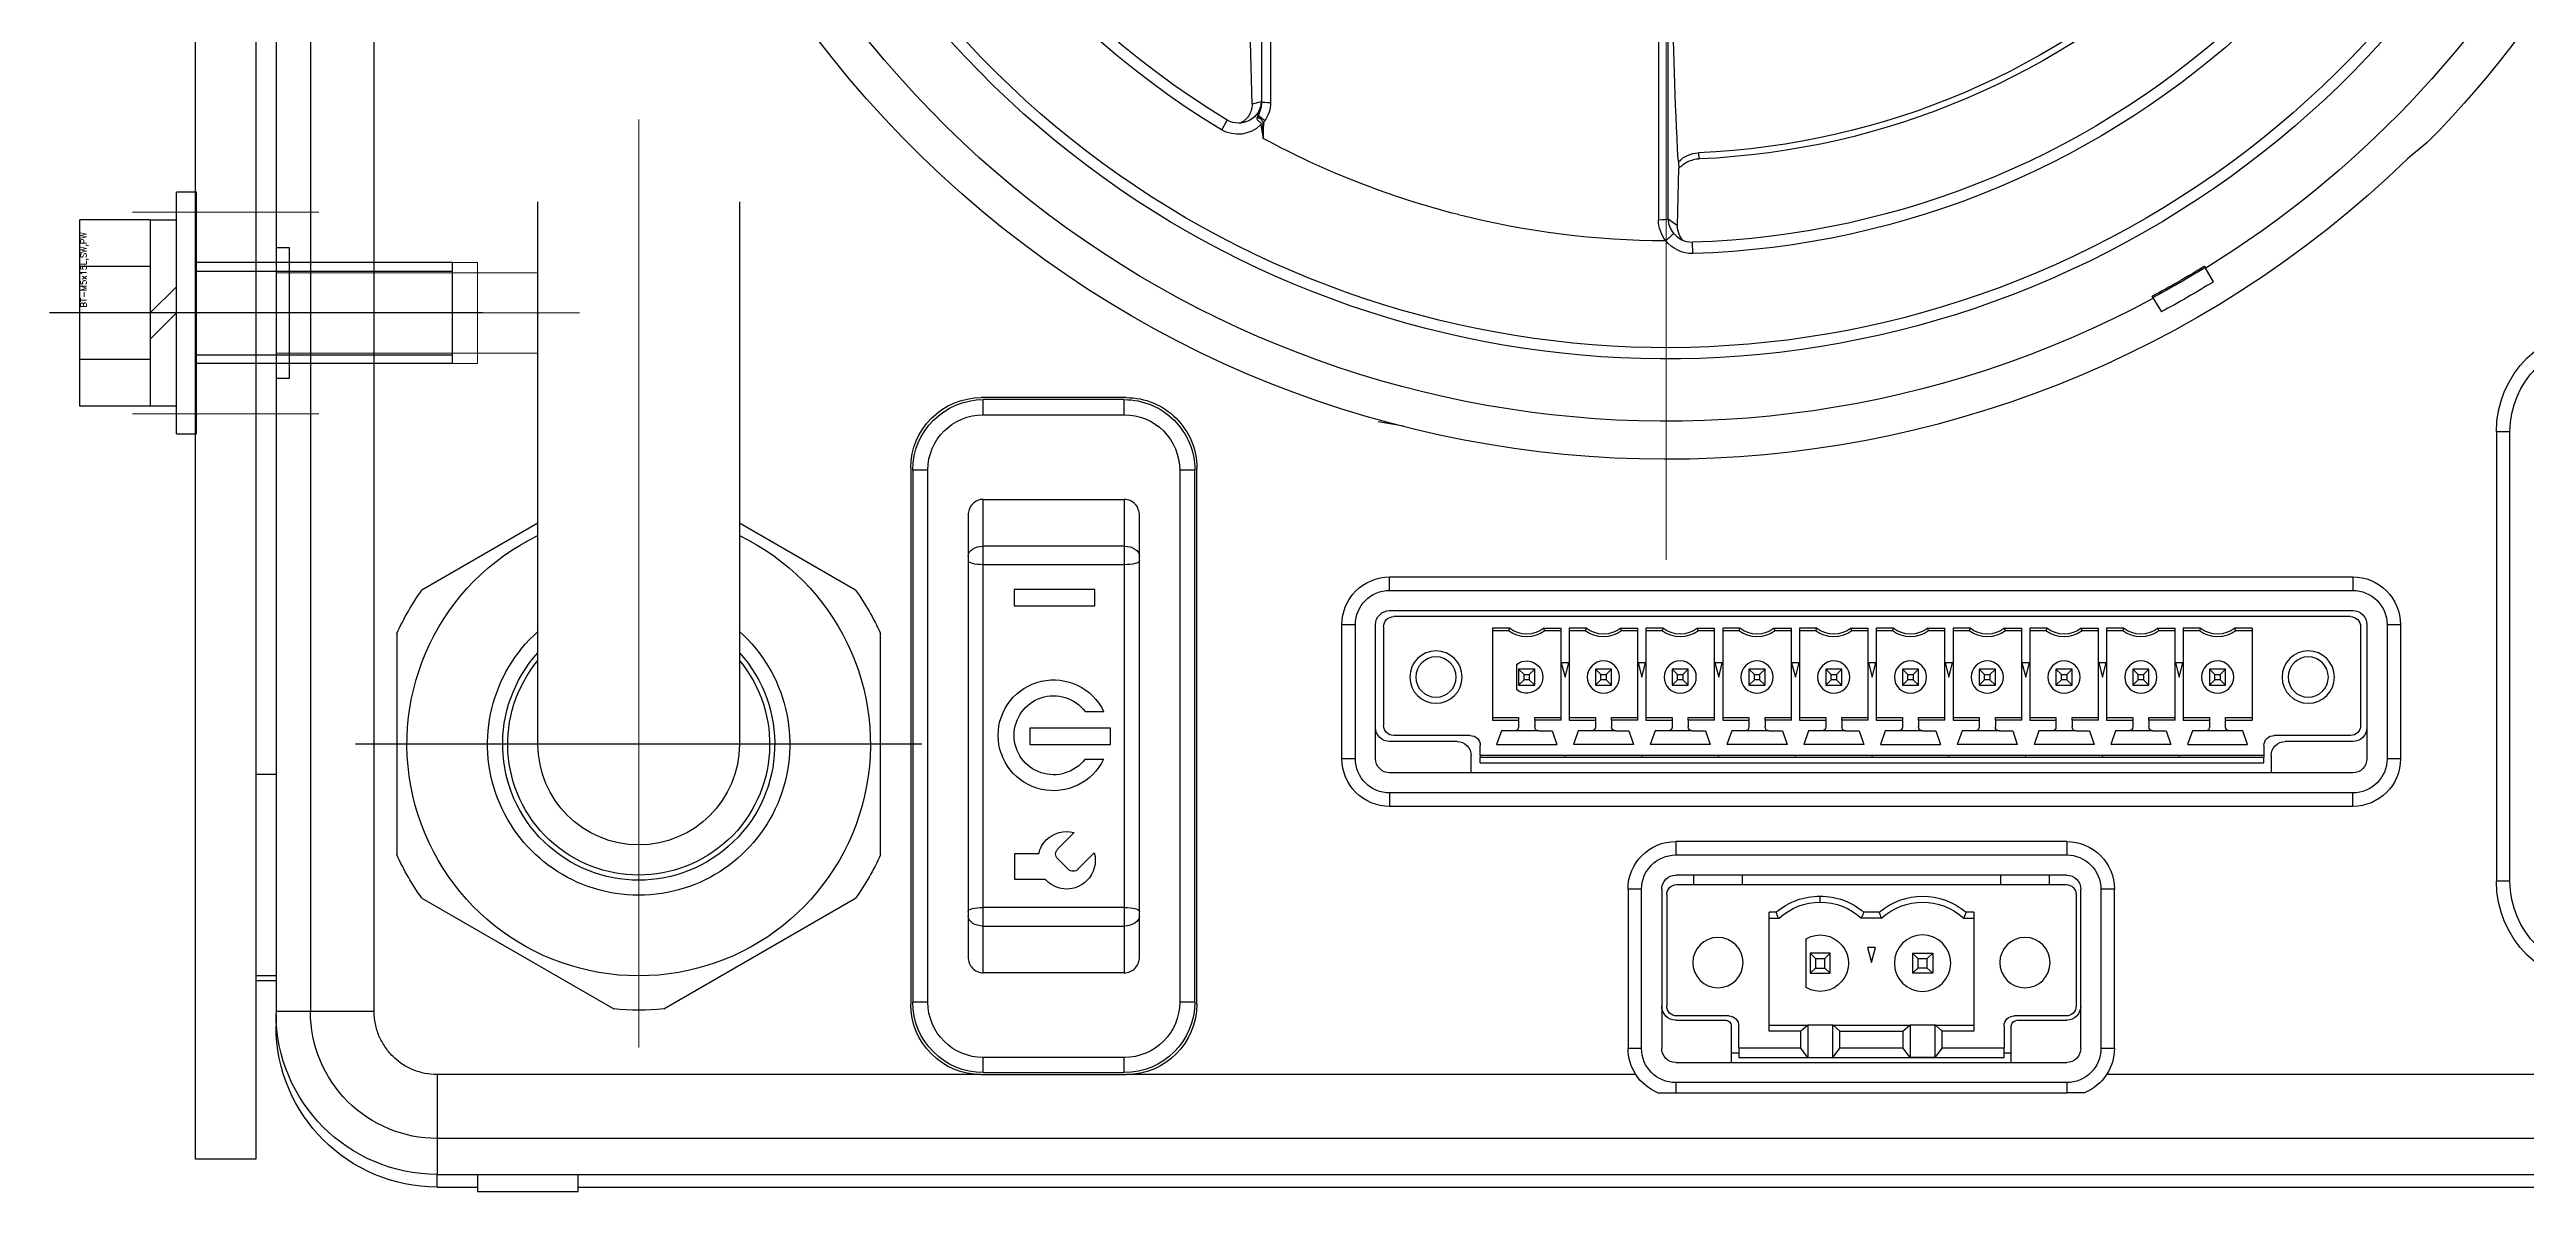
# Model space of a CAD drawing. Header units: millimetres. Extents: x -16130 to 36813, y -8099 to 27484.
# Drawn here: x 31053.2 to 31176.1, y 17569 to 17625.6 of the extents above; entities that cross this region are included whole.
import ezdxf

# ---------------------------------------------------------------- set-up
doc = ezdxf.new("R2010")
doc.units = ezdxf.units.MM
doc.header["$LTSCALE"] = 6
doc.linetypes.add('CENTER2', pattern=[28.575, 19.05, -3.175, 3.175, -3.175])
doc.linetypes.add('HIDDEN', pattern=[9.525, 6.35, -3.175])
doc.layers.add('04_HIDDEN', color=2, linetype='HIDDEN', lineweight=13)
doc.layers.add('05_CENTER', color=4, linetype='CENTER2', lineweight=13)
doc.layers.add('10_DRAFT', color=8, linetype='Continuous', lineweight=0, plot=False)
doc.styles.add('KSS_TXT_L', font='txt.shx', dxfattribs={"height": 3, "bigfont": 'extfont2.shx'})

# ---------------------------------------------------------------- blocks, each defined once
blk = doc.blocks.new('140.096a')
at = {"color": 0}
for p, q in [((-170.75, 9), (-170.75, 147.44)), ((-168.96, 9), (-168.96, 147.44)), ((-171.38, 16), (-171.38, 143)), ((-165.8, 143.49), (-165.8, 91.86)), ((-156.2, 111.87), (-156.2, 111.2)), ((-156.2, 111.87), (-133.9, 111.87)), ((-133.9, 111.87), (-133.9, 111.2)), ((-133.9, 111.2), (-156.2, 111.2)), ((-119.54, 107.76), (-120.35, 106.78)), ((-143.47, 106.44), (-150.12, 106.44)), ((-150.12, 106.44), (-150.12, 105.77)), ((-143.47, 105.77), (-150.12, 105.77)), ((-143.47, 106.44), (-143.47, 105.77)), ((-143.47, 104.77), (-150.12, 104.77)), ((-152.49, 104.07), (-152.49, 56.27)), ((-152.49, 104.07), (-151.82, 104.07)), ((-151.82, 104.07), (-151.82, 56.27)), ((-150.82, 104.07), (-150.82, 56.27)), ((-149.27, 104.07), (-149.27, 100.72)), ((-148.97, 103.96), (-148.97, 100.16)), ((-143.57, 104.46), (-148.47, 104.46)), ((-143.07, 103.96), (-143.07, 56.47)), ((-142.77, 56.27), (-142.77, 104.07)), ((-141.77, 56.27), (-141.77, 104.07)), ((-141.1, 104.07), (-141.77, 104.07)), ((-141.1, 56.27), (-141.1, 104.07)), ((-149.97, 100.02), (-150.82, 100.02)), ((-150.32, 60.77), (-150.32, 99.66)), ((-150.32, 99.66), (-150.07, 99.66)), ((-150.07, 99.66), (-150.07, 95.48)), ((-149.97, 99.66), (-150.07, 99.66)), ((-149.47, 99.66), (-149.97, 99.66)), ((-149.97, 99.66), (-149.97, 60.77)), ((-149.42, 98.85), (-148.74, 98.62)), ((-149.42, 95.87), (-149.42, 98.85)), ((-148.74, 98.62), (-148.74, 97.96)), ((-143.64, 99.07), (-148.21, 99.07)), ((-148.21, 97.76), (-148.21, 99.07)), ((-148.07, 97.76), (-148.07, 99.07)), ((-143.77, 99.07), (-143.77, 98.26)), ((-143.64, 99.07), (-143.64, 98.21)), ((-148.74, 97.96), (-148.74, 96.76)), ((-148.54, 97.76), (-148.21, 97.76)), ((-148.21, 97.76), (-148.07, 97.76)), ((-146.47, 96.96), (-146.47, 97.76)), ((-146.47, 97.76), (-146.21, 97.49)), ((-146.47, 97.76), (-145.67, 97.76)), ((-146.47, 96.96), (-146.21, 97.23)), ((-145.94, 97.49), (-146.21, 97.49)), ((-146.21, 97.49), (-146.21, 97.23)), ((-146.21, 97.23), (-145.94, 97.23)), ((-145.94, 97.49), (-145.67, 97.76)), ((-145.94, 97.23), (-145.94, 97.49)), ((-145.94, 97.23), (-145.67, 96.96)), ((-145.67, 97.76), (-145.67, 96.96)), ((-126.45, 97.16), (-125.74, 96.75)), ((-148.74, 96.11), (-149.42, 95.87)), ((-148.74, 96.76), (-148.74, 96.11)), ((-148.21, 96.96), (-148.54, 96.96)), ((-148.07, 96.96), (-148.21, 96.96)), ((-148.21, 95.66), (-148.21, 96.96)), ((-148.07, 95.66), (-148.07, 96.96)), ((-145.67, 96.96), (-146.47, 96.96)), ((-143.77, 96.46), (-143.77, 95.66)), ((-143.64, 96.51), (-143.64, 95.66)), ((-125.67, 96.72), (-125.74, 96.75)), ((-150.07, 95.48), (-150.07, 95.43)), ((-150.07, 95.43), (-150.07, 91.67)), ((-150.02, 95.46), (-150.02, 95.45)), ((-149.42, 95.04), (-149.42, 92.06)), ((-148.74, 94.81), (-149.42, 95.04)), ((-148.74, 94.15), (-148.74, 94.81)), ((-143.64, 95.66), (-148.21, 95.66)), ((-148.21, 95.26), (-148.21, 93.95)), ((-148.21, 95.26), (-143.64, 95.26)), ((-148.07, 93.95), (-148.07, 95.26)), ((-146.07, 95.46), (-145.37, 95.64)), ((-145.37, 95.27), (-146.07, 95.46)), ((-145.37, 95.64), (-145.37, 95.27)), ((-143.77, 95.26), (-143.77, 94.45)), ((-143.64, 94.4), (-143.64, 95.26)), ((-148.74, 94.15), (-148.74, 92.95)), ((-148.21, 93.95), (-148.54, 93.95)), ((-148.21, 93.95), (-148.07, 93.95)), ((-146.47, 93.15), (-146.47, 93.95)), ((-146.47, 93.95), (-146.21, 93.68)), ((-146.47, 93.95), (-145.67, 93.95)), ((-146.21, 93.68), (-146.21, 93.42)), ((-145.94, 93.68), (-146.21, 93.68)), ((-145.94, 93.68), (-145.67, 93.95)), ((-145.94, 93.42), (-145.94, 93.68)), ((-145.67, 93.95), (-145.67, 93.15)), ((-127.24, 94.15), (-127.95, 94.57)), ((-127.24, 94.15), (-127.17, 94.12)), ((-164.5, 92.24), (-164.5, 91.57)), ((-164.5, 92.24), (-156.6, 92.24)), ((-156.6, 92.24), (-156.6, 91.57)), ((-148.74, 92.3), (-149.42, 92.06)), ((-148.74, 92.95), (-148.74, 92.3)), ((-148.21, 93.15), (-148.54, 93.15)), ((-148.21, 91.85), (-148.21, 93.15)), ((-148.07, 93.15), (-148.21, 93.15)), ((-148.07, 91.85), (-148.07, 93.15)), ((-146.47, 93.15), (-146.21, 93.42)), ((-145.67, 93.15), (-146.47, 93.15)), ((-146.21, 93.42), (-145.94, 93.42)), ((-145.94, 93.42), (-145.67, 93.15)), ((-143.77, 92.65), (-143.77, 91.85)), ((-143.64, 92.7), (-143.64, 91.85)), ((-156.6, 91.57), (-164.5, 91.57)), ((-150.07, 91.67), (-150.07, 91.62)), ((-150.07, 91.62), (-150.07, 87.86)), ((-150.02, 91.65), (-150.02, 91.64)), ((-148.74, 91), (-149.42, 91.23)), ((-149.42, 91.23), (-149.42, 88.25)), ((-148.74, 90.34), (-148.74, 91)), ((-143.64, 91.85), (-148.21, 91.85)), ((-148.21, 91.45), (-143.64, 91.45)), ((-148.21, 91.45), (-148.21, 90.14)), ((-148.07, 90.14), (-148.07, 91.45)), ((-146.07, 91.65), (-145.37, 91.83)), ((-145.37, 91.46), (-146.07, 91.65)), ((-145.37, 91.83), (-145.37, 91.46)), ((-143.77, 91.45), (-143.77, 90.64)), ((-143.64, 90.59), (-143.64, 91.45)), ((-166.7, 90.76), (-166.7, 89.87)), ((-166.7, 70.47), (-166.7, 89.87)), ((-166.2, 89.87), (-166.7, 89.87)), ((-166.2, 89.87), (-166.2, 70.47)), ((-165.2, 70.47), (-165.2, 89.87)), ((-164.5, 90.57), (-156.6, 90.57)), ((-163.1, 87.42), (-163.1, 89.87)), ((-162.89, 89.84), (-162.89, 87.26)), ((-156.87, 90.34), (-162.39, 90.34)), ((-156.37, 70.52), (-156.37, 89.84)), ((-155.9, 89.87), (-155.9, 70.47)), ((-154.23, 89.87), (-154.9, 89.87)), ((-154.9, 70.47), (-154.9, 89.87)), ((-154.23, 89.87), (-154.23, 70.47)), ((-148.74, 90.34), (-148.74, 89.14)), ((-148.21, 90.14), (-148.54, 90.14)), ((-148.21, 90.14), (-148.07, 90.14)), ((-146.47, 89.34), (-146.47, 90.14)), ((-146.47, 90.14), (-146.21, 89.87)), ((-146.47, 90.14), (-145.67, 90.14)), ((-145.94, 89.87), (-146.21, 89.87)), ((-146.21, 89.87), (-146.21, 89.61)), ((-145.94, 89.87), (-145.67, 90.14)), ((-145.94, 89.61), (-145.94, 89.87)), ((-145.67, 90.14), (-145.67, 89.34)), ((-155.9, 89), (-156.37, 89)), ((-148.74, 89.14), (-148.74, 88.49)), ((-148.21, 89.34), (-148.54, 89.34)), ((-148.21, 88.04), (-148.21, 89.34)), ((-148.07, 89.34), (-148.21, 89.34)), ((-148.07, 88.04), (-148.07, 89.34)), ((-146.47, 89.34), (-146.21, 89.61)), ((-145.67, 89.34), (-146.47, 89.34)), ((-146.21, 89.61), (-145.94, 89.61)), ((-145.94, 89.61), (-145.67, 89.34)), ((-143.77, 88.84), (-143.77, 88.04)), ((-143.64, 88.89), (-143.64, 88.04)), ((-150.07, 87.86), (-150.07, 87.81)), ((-150.07, 87.81), (-150.07, 84.05)), ((-150.02, 87.84), (-150.02, 87.83)), ((-148.74, 88.49), (-149.42, 88.25)), ((-148.74, 87.19), (-149.42, 87.42)), ((-149.42, 87.42), (-149.42, 84.44)), ((-143.64, 88.04), (-148.21, 88.04)), ((-148.21, 87.64), (-143.64, 87.64)), ((-148.21, 87.64), (-148.21, 86.33)), ((-148.07, 86.33), (-148.07, 87.64)), ((-146.07, 87.84), (-145.37, 88.02)), ((-145.37, 87.65), (-146.07, 87.84)), ((-145.37, 88.02), (-145.37, 87.65)), ((-143.77, 87.64), (-143.77, 86.83)), ((-143.64, 86.78), (-143.64, 87.64)), ((-165.2, 87.12), (-163.4, 87.12)), ((-164.97, 86.76), (-164.97, 73.6)), ((-164.97, 86.76), (-164.47, 86.76)), ((-164.74, 87.12), (-164.74, 86.76)), ((-163.39, 86.76), (-164.47, 86.76)), ((-164.47, 83.69), (-164.47, 86.76)), ((-156.37, 86.6), (-155.9, 86.6)), ((-148.74, 86.53), (-148.74, 87.19)), ((-148.74, 86.53), (-148.74, 85.33)), ((-148.21, 86.33), (-148.54, 86.33)), ((-148.21, 86.33), (-148.07, 86.33)), ((-146.47, 86.33), (-146.21, 86.06)), ((-146.47, 86.33), (-145.67, 86.33)), ((-146.47, 85.53), (-146.47, 86.33)), ((-145.94, 86.06), (-146.21, 86.06)), ((-146.21, 86.06), (-146.21, 85.8)), ((-145.94, 86.06), (-145.67, 86.33)), ((-145.94, 85.8), (-145.94, 86.06)), ((-145.67, 86.33), (-145.67, 85.53)), ((-163.65, 85.26), (-163.65, 83.69)), ((-157.74, 85.26), (-163.65, 85.26)), ((-163.34, 83.36), (-163.34, 85.26)), ((-158.04, 84.76), (-158.04, 85.26)), ((-157.74, 85.26), (-157.74, 84.87)), ((-148.74, 85.33), (-148.74, 84.68)), ((-148.21, 85.53), (-148.54, 85.53)), ((-148.21, 84.23), (-148.21, 85.53)), ((-148.07, 85.53), (-148.21, 85.53)), ((-148.07, 84.23), (-148.07, 85.53)), ((-146.47, 85.53), (-146.21, 85.8)), ((-145.67, 85.53), (-146.47, 85.53)), ((-146.21, 85.8), (-145.94, 85.8)), ((-145.94, 85.8), (-145.67, 85.53)), ((-143.77, 85.03), (-143.77, 84.23)), ((-143.64, 85.08), (-143.64, 84.23)), ((-164.47, 83.69), (-164.95, 83.32)), ((-164.47, 83.69), (-163.65, 83.69)), ((-163.65, 83.69), (-163.34, 83.36)), ((-150.07, 84.05), (-150.07, 84)), ((-150.07, 84), (-150.07, 80.24)), ((-150.02, 84.03), (-150.02, 84.02)), ((-148.74, 84.68), (-149.42, 84.44)), ((-149.42, 80.63), (-149.42, 83.61)), ((-148.74, 83.38), (-149.42, 83.61)), ((-143.64, 84.23), (-148.21, 84.23)), ((-148.21, 83.83), (-143.64, 83.83)), ((-148.21, 83.83), (-148.21, 82.52)), ((-148.07, 82.52), (-148.07, 83.83)), ((-146.07, 84.03), (-145.37, 84.21)), ((-145.37, 83.84), (-146.07, 84.03)), ((-145.37, 84.21), (-145.37, 83.84)), ((-143.77, 83.83), (-143.77, 83.02)), ((-143.64, 82.97), (-143.64, 83.83)), ((-163.34, 83.32), (-164.95, 83.32)), ((-164.95, 83.32), (-164.95, 82.11)), ((-163.34, 83.36), (-163.34, 83.32)), ((-163.34, 83.32), (-163.34, 82.11)), ((-160.77, 83.22), (-160.77, 82.22)), ((-160.51, 82.95), (-160.77, 83.22)), ((-159.77, 83.22), (-160.77, 83.22)), ((-160.77, 82.22), (-160.51, 82.49)), ((-160.51, 82.95), (-160.04, 82.95)), ((-160.51, 82.95), (-160.51, 82.49)), ((-160.04, 82.49), (-160.51, 82.49)), ((-159.77, 83.22), (-160.04, 82.95)), ((-160.04, 82.49), (-160.04, 82.95)), ((-160.04, 82.49), (-159.77, 82.22)), ((-159.77, 82.22), (-159.77, 83.22)), ((-148.74, 82.72), (-148.74, 83.38)), ((-148.74, 82.72), (-148.74, 81.52)), ((-148.21, 82.52), (-148.54, 82.52)), ((-148.21, 82.52), (-148.07, 82.52)), ((-146.47, 82.52), (-146.21, 82.25)), ((-146.47, 81.72), (-146.47, 82.52)), ((-146.47, 82.52), (-145.67, 82.52)), ((-145.94, 82.25), (-145.67, 82.52)), ((-145.67, 82.52), (-145.67, 81.72)), ((-163.34, 82.11), (-164.95, 82.11)), ((-164.95, 82.11), (-164.47, 81.74)), ((-163.65, 81.74), (-164.47, 81.74)), ((-164.47, 78.61), (-164.47, 81.74)), ((-163.65, 81.74), (-163.34, 82.08)), ((-163.65, 78.61), (-163.65, 81.74)), ((-163.34, 82.08), (-163.34, 82.11)), ((-163.34, 78.28), (-163.34, 82.08)), ((-159.77, 82.22), (-160.77, 82.22)), ((-148.74, 81.52), (-148.74, 80.87)), ((-148.21, 81.72), (-148.54, 81.72)), ((-148.21, 80.42), (-148.21, 81.72)), ((-148.07, 81.72), (-148.21, 81.72)), ((-148.07, 80.42), (-148.07, 81.72)), ((-146.47, 81.72), (-146.21, 81.99)), ((-145.67, 81.72), (-146.47, 81.72)), ((-145.94, 82.25), (-146.21, 82.25)), ((-146.21, 82.25), (-146.21, 81.99)), ((-146.21, 81.99), (-145.94, 81.99)), ((-145.94, 81.99), (-145.94, 82.25)), ((-145.94, 81.99), (-145.67, 81.72)), ((-143.77, 81.22), (-143.77, 80.42)), ((-143.64, 81.27), (-143.64, 80.42)), ((-160.24, 80.18), (-159.49, 80.38)), ((-159.49, 79.98), (-160.24, 80.18)), ((-159.49, 80.38), (-159.49, 79.98)), ((-158.04, 80.68), (-158.04, 79.68)), ((-157.74, 80.57), (-157.74, 79.79)), ((-150.07, 80.24), (-150.07, 80.19)), ((-150.07, 80.19), (-150.07, 76.43)), ((-150.02, 80.22), (-150.02, 80.21)), ((-148.74, 80.87), (-149.42, 80.63)), ((-143.64, 80.42), (-148.21, 80.42)), ((-148.21, 80.02), (-143.64, 80.02)), ((-148.21, 80.02), (-148.21, 78.71)), ((-148.07, 78.71), (-148.07, 80.02)), ((-146.07, 80.22), (-145.37, 80.4)), ((-145.37, 80.03), (-146.07, 80.22)), ((-145.37, 80.4), (-145.37, 80.03)), ((-143.77, 80.02), (-143.77, 79.21)), ((-143.64, 79.16), (-143.64, 80.02)), ((-148.74, 79.57), (-149.42, 79.8)), ((-149.42, 79.8), (-149.42, 76.82)), ((-148.74, 78.91), (-148.74, 79.57)), ((-148.74, 78.91), (-148.74, 77.71)), ((-148.21, 78.71), (-148.54, 78.71)), ((-148.21, 78.71), (-148.07, 78.71)), ((-146.47, 78.71), (-146.21, 78.44)), ((-146.47, 78.71), (-145.67, 78.71)), ((-146.47, 77.91), (-146.47, 78.71)), ((-145.94, 78.44), (-145.67, 78.71)), ((-145.67, 78.71), (-145.67, 77.91)), ((-164.47, 78.61), (-164.95, 78.24)), ((-163.34, 78.24), (-164.95, 78.24)), ((-164.95, 77.03), (-164.95, 78.24)), ((-164.47, 78.61), (-163.65, 78.61)), ((-163.65, 78.61), (-163.34, 78.28)), ((-163.34, 78.28), (-163.34, 78.24)), ((-163.34, 78.24), (-163.34, 77.03)), ((-160.77, 78.14), (-159.77, 78.14)), ((-160.77, 77.14), (-160.77, 78.14)), ((-160.77, 78.14), (-160.51, 77.87)), ((-160.51, 77.41), (-160.51, 77.87)), ((-160.51, 77.87), (-160.04, 77.87)), ((-159.77, 78.14), (-160.04, 77.87)), ((-160.04, 77.41), (-160.04, 77.87)), ((-159.77, 78.14), (-159.77, 77.14)), ((-157.24, 77.64), (-156.94, 77.64)), ((-148.74, 77.71), (-148.74, 77.06)), ((-148.21, 77.91), (-148.54, 77.91)), ((-148.21, 76.61), (-148.21, 77.91)), ((-148.07, 77.91), (-148.21, 77.91)), ((-148.07, 76.61), (-148.07, 77.91)), ((-146.47, 77.91), (-146.21, 78.18)), ((-145.67, 77.91), (-146.47, 77.91)), ((-145.94, 78.44), (-146.21, 78.44)), ((-146.21, 78.44), (-146.21, 78.18)), ((-146.21, 78.18), (-145.94, 78.18)), ((-145.94, 78.18), (-145.94, 78.44)), ((-145.94, 78.18), (-145.67, 77.91)), ((-143.64, 77.46), (-143.64, 76.61)), ((-163.34, 77.03), (-164.95, 77.03)), ((-164.95, 77.03), (-164.47, 76.66)), ((-163.65, 76.66), (-164.47, 76.66)), ((-164.47, 73.6), (-164.47, 76.66)), ((-163.65, 76.66), (-163.34, 77)), ((-163.65, 76.66), (-163.65, 75.1)), ((-163.34, 77), (-163.34, 77.03)), ((-163.34, 75.1), (-163.34, 77)), ((-161.49, 76.94), (-159.06, 76.94)), ((-160.51, 77.41), (-160.77, 77.14)), ((-159.77, 77.14), (-160.77, 77.14)), ((-160.04, 77.41), (-160.51, 77.41)), ((-159.77, 77.14), (-160.04, 77.41)), ((-150.07, 76.43), (-150.07, 76.38)), ((-150.07, 76.38), (-150.07, 72.62)), ((-150.02, 76.41), (-150.02, 76.4)), ((-148.74, 77.06), (-149.42, 76.82)), ((-143.64, 76.61), (-148.21, 76.61)), ((-146.07, 76.41), (-145.37, 76.59)), ((-145.37, 76.22), (-146.07, 76.41)), ((-145.37, 76.59), (-145.37, 76.22)), ((-143.77, 77.41), (-143.77, 76.61)), ((-163.65, 75.1), (-157.74, 75.1)), ((-158.04, 75.57), (-158.04, 75.6)), ((-158.04, 75.1), (-158.04, 75.57)), ((-157.74, 75.46), (-157.74, 75.1)), ((-149.42, 75.99), (-149.42, 73.01)), ((-148.74, 75.76), (-149.42, 75.99)), ((-148.74, 75.1), (-148.74, 75.76)), ((-148.74, 75.1), (-148.74, 73.9)), ((-148.21, 76.21), (-143.64, 76.21)), ((-148.21, 76.21), (-148.21, 74.9)), ((-148.07, 74.9), (-148.07, 76.21)), ((-143.77, 76.21), (-143.77, 75.4)), ((-143.64, 75.35), (-143.64, 76.21)), ((-155.9, 73.76), (-156.37, 73.76)), ((-148.74, 73.9), (-148.74, 73.25)), ((-148.21, 74.9), (-148.54, 74.9)), ((-148.21, 74.1), (-148.54, 74.1)), ((-148.21, 74.9), (-148.07, 74.9)), ((-148.21, 72.8), (-148.21, 74.1)), ((-148.07, 74.1), (-148.21, 74.1)), ((-148.07, 72.8), (-148.07, 74.1)), ((-146.47, 74.1), (-146.47, 74.9)), ((-146.47, 74.9), (-145.67, 74.9)), ((-146.47, 74.9), (-146.21, 74.63)), ((-146.47, 74.1), (-146.21, 74.37)), ((-145.67, 74.1), (-146.47, 74.1)), ((-145.94, 74.63), (-146.21, 74.63)), ((-146.21, 74.63), (-146.21, 74.37)), ((-146.21, 74.37), (-145.94, 74.37)), ((-145.94, 74.63), (-145.67, 74.9)), ((-145.94, 74.37), (-145.94, 74.63)), ((-145.94, 74.37), (-145.67, 74.1)), ((-145.67, 74.9), (-145.67, 74.1)), ((-163.4, 73.22), (-165.2, 73.22)), ((-164.47, 73.6), (-164.97, 73.6)), ((-164.74, 73.6), (-164.74, 73.22)), ((-164.47, 73.6), (-163.39, 73.6)), ((-163.1, 70.47), (-163.1, 72.92)), ((-162.89, 73.1), (-162.89, 70.52)), ((-150.07, 72.62), (-150.07, 72.57)), ((-150.07, 72.57), (-150.07, 68.81)), ((-150.02, 72.6), (-150.02, 72.59)), ((-148.74, 73.25), (-149.42, 73.01)), ((-143.64, 72.8), (-148.21, 72.8)), ((-146.07, 72.6), (-145.37, 72.78)), ((-145.37, 72.41), (-146.07, 72.6)), ((-145.37, 72.78), (-145.37, 72.41)), ((-143.77, 73.6), (-143.77, 72.8)), ((-143.64, 73.65), (-143.64, 72.8)), ((-156.37, 71.36), (-155.9, 71.36)), ((-148.74, 71.95), (-149.42, 72.18)), ((-149.42, 72.18), (-149.42, 69.2)), ((-148.74, 71.29), (-148.74, 71.95)), ((-148.21, 72.4), (-143.64, 72.4)), ((-148.21, 72.4), (-148.21, 71.09)), ((-148.07, 71.09), (-148.07, 72.4)), ((-143.77, 72.4), (-143.77, 71.59)), ((-143.64, 71.54), (-143.64, 72.4)), ((-125.05, 71.31), (-124.49, 71.3)), ((-120.05, 71.59), (-120.36, 71.61)), ((-166.7, 69.58), (-166.7, 70.47)), ((-166.2, 70.47), (-166.7, 70.47)), ((-154.23, 70.47), (-154.9, 70.47)), ((-148.74, 71.29), (-148.74, 70.09)), ((-148.74, 70.09), (-148.74, 69.44)), ((-148.21, 71.09), (-148.54, 71.09)), ((-148.21, 70.29), (-148.54, 70.29)), ((-148.21, 71.09), (-148.07, 71.09)), ((-148.21, 68.99), (-148.21, 70.29)), ((-148.07, 70.29), (-148.21, 70.29)), ((-148.07, 68.99), (-148.07, 70.29)), ((-146.47, 71.09), (-145.67, 71.09)), ((-146.47, 70.29), (-146.47, 71.09)), ((-146.47, 71.09), (-146.21, 70.82)), ((-146.47, 70.29), (-146.21, 70.56)), ((-145.67, 70.29), (-146.47, 70.29)), ((-146.21, 70.82), (-146.21, 70.56)), ((-145.94, 70.82), (-146.21, 70.82)), ((-146.21, 70.56), (-145.94, 70.56)), ((-145.94, 70.82), (-145.67, 71.09)), ((-145.94, 70.56), (-145.94, 70.82)), ((-145.94, 70.56), (-145.67, 70.29)), ((-145.67, 71.09), (-145.67, 70.29)), ((-123.67, 70.55), (-120.81, 70.62)), ((-123.67, 70.55), (-123.35, 70.1)), ((-120.51, 70.6), (-120.81, 70.62)), ((-120.4, 70.59), (-120.51, 70.6)), ((-156.6, 69.77), (-164.5, 69.77)), ((-156.87, 70.02), (-162.39, 70.02)), ((-148.74, 69.44), (-149.42, 69.2)), ((-143.64, 68.99), (-148.21, 68.99)), ((-146.07, 68.79), (-145.37, 68.97)), ((-145.37, 68.97), (-145.37, 68.6)), ((-143.77, 69.79), (-143.77, 68.99)), ((-143.64, 69.84), (-143.64, 68.99)), ((-165.8, 68.49), (-165.8, 43.2)), ((-164.5, 68.77), (-164.5, 68.1)), ((-164.5, 68.77), (-156.6, 68.77)), ((-156.6, 68.1), (-164.5, 68.1)), ((-156.6, 68.77), (-156.6, 68.1)), ((-150.07, 68.81), (-150.07, 68.76)), ((-150.07, 68.76), (-150.07, 65)), ((-150.02, 68.79), (-150.02, 68.78)), ((-148.74, 68.14), (-149.42, 68.37)), ((-149.42, 68.37), (-149.42, 65.39)), ((-148.74, 67.48), (-148.74, 68.14)), ((-148.21, 68.59), (-143.64, 68.59)), ((-148.21, 68.59), (-148.21, 67.28)), ((-148.07, 67.28), (-148.07, 68.59)), ((-145.37, 68.6), (-146.07, 68.79)), ((-143.77, 68.59), (-143.77, 67.78)), ((-143.64, 67.73), (-143.64, 68.59)), ((-148.74, 67.48), (-148.74, 66.28)), ((-148.21, 67.28), (-148.54, 67.28)), ((-148.21, 66.48), (-148.54, 66.48)), ((-148.21, 67.28), (-148.07, 67.28)), ((-148.21, 65.18), (-148.21, 66.48)), ((-148.07, 66.48), (-148.21, 66.48)), ((-148.07, 65.18), (-148.07, 66.48)), ((-146.47, 67.28), (-145.67, 67.28)), ((-146.47, 67.28), (-146.21, 67.01)), ((-146.47, 66.48), (-146.47, 67.28)), ((-146.47, 66.48), (-146.21, 66.75)), ((-145.67, 66.48), (-146.47, 66.48)), ((-145.94, 67.01), (-146.21, 67.01)), ((-146.21, 67.01), (-146.21, 66.75)), ((-146.21, 66.75), (-145.94, 66.75)), ((-145.94, 67.01), (-145.67, 67.28)), ((-145.94, 66.75), (-145.94, 67.01)), ((-145.94, 66.75), (-145.67, 66.48)), ((-145.67, 67.28), (-145.67, 66.48)), ((-148.74, 65.63), (-149.42, 65.39)), ((-148.74, 66.28), (-148.74, 65.63)), ((-143.64, 65.18), (-148.21, 65.18)), ((-146.07, 64.98), (-145.37, 65.16)), ((-145.37, 65.16), (-145.37, 64.79)), ((-143.77, 65.98), (-143.77, 65.18)), ((-143.64, 66.03), (-143.64, 65.18)), ((-150.07, 65), (-150.07, 64.95)), ((-150.07, 64.95), (-150.07, 60.77)), ((-150.02, 64.98), (-150.02, 64.97)), ((-149.42, 61.58), (-149.42, 64.56)), ((-148.74, 64.33), (-149.42, 64.56)), ((-148.74, 63.67), (-148.74, 64.33)), ((-148.21, 64.78), (-143.64, 64.78)), ((-148.21, 64.78), (-148.21, 63.47)), ((-148.07, 63.47), (-148.07, 64.78)), ((-145.37, 64.79), (-146.07, 64.98)), ((-143.77, 64.78), (-143.77, 63.97)), ((-143.64, 63.92), (-143.64, 64.78)), ((-148.74, 63.67), (-148.74, 62.47)), ((-148.21, 63.47), (-148.54, 63.47)), ((-148.21, 63.47), (-148.07, 63.47)), ((-146.47, 63.47), (-145.67, 63.47)), ((-146.47, 63.47), (-146.21, 63.2)), ((-146.47, 62.67), (-146.47, 63.47)), ((-146.47, 62.67), (-146.21, 62.94)), ((-146.21, 63.2), (-146.21, 62.94)), ((-145.94, 63.2), (-146.21, 63.2)), ((-146.21, 62.94), (-145.94, 62.94)), ((-145.94, 63.2), (-145.67, 63.47)), ((-145.94, 62.94), (-145.94, 63.2)), ((-145.94, 62.94), (-145.67, 62.67)), ((-145.67, 63.47), (-145.67, 62.67)), ((-148.74, 61.82), (-149.42, 61.58)), ((-148.74, 62.47), (-148.74, 61.82)), ((-148.21, 62.67), (-148.54, 62.67)), ((-148.21, 61.37), (-148.21, 62.67)), ((-148.07, 62.67), (-148.21, 62.67)), ((-148.07, 61.37), (-148.07, 62.67)), ((-145.45, 62.57), (-146.7, 62.57)), ((-145.67, 62.67), (-146.47, 62.67)), ((-143.77, 62.17), (-143.77, 61.37)), ((-143.64, 62.22), (-143.64, 61.37)), ((-150.82, 60.32), (-149.97, 60.32)), ((-150.32, 60.77), (-150.07, 60.77)), ((-149.97, 60.77), (-150.07, 60.77)), ((-149.97, 60.77), (-149.47, 60.77)), ((-148.97, 60.27), (-148.97, 56.47)), ((-143.64, 61.37), (-148.21, 61.37)), ((-149.27, 59.62), (-149.27, 56.27)), ((-133.61, 56.95), (-133.4, 55.7)), ((-151.82, 56.27), (-152.49, 56.27)), ((-150.12, 55.57), (-143.47, 55.57)), ((-143.57, 55.97), (-148.47, 55.97)), ((-141.77, 56.27), (-141.1, 56.27)), ((-150.12, 54.57), (-150.12, 53.9)), ((-150.12, 54.57), (-143.47, 54.57)), ((-143.47, 54.57), (-143.47, 53.9)), ((-150.12, 53.9), (-143.47, 53.9)), ((-118.67, 49.87), (-119.33, 50)), ((-118.67, 49.87), (-118.66, 49.98)), ((-118.66, 50.03), (-118.66, 49.98)), ((-118.21, 49.72), (-118.18, 49.75)), ((-117.52, 49.9), (-117.64, 49.44)), ((-117.64, 49.44), (-114.55, 49.37)), ((-118.43, 48.21), (-118.92, 47.92)), ((-162.3, 46.7), (-135.7, 46.7)), ((-162.2, 46.6), (-162.2, 45.85)), ((-162.2, 46.6), (-135.8, 46.6)), ((-135.8, 45.85), (-162.2, 45.85)), ((-135.8, 46.6), (-135.8, 45.85)), ((-165.8, 36), (-165.8, 43.2)), ((-165.7, 43.1), (-164.95, 43.1)), ((-165.7, 36.1), (-165.7, 43.1)), ((-164.95, 43.1), (-164.95, 36.1)), ((-160.75, 43.1), (-160.75, 36.1)), ((-158.43, 43.1), (-160.75, 43.1)), ((-159.97, 43.85), (-157.93, 43.85)), ((-157.51, 43.1), (-158.43, 43.1)), ((-158.43, 36.1), (-158.43, 43.1)), ((-157.93, 43.85), (-157.7, 43.85)), ((-157.7, 43.85), (-140.3, 43.85)), ((-157.51, 43.1), (-157.51, 36.1)), ((-140.49, 43.1), (-157.51, 43.1)), ((-139.57, 43.1), (-140.49, 43.1)), ((-140.49, 36.1), (-140.49, 43.1)), ((-140.3, 43.85), (-140.07, 43.85)), ((-140.07, 43.85), (-138.04, 43.85)), ((-139.57, 43.1), (-139.57, 36.1)), ((-137.25, 43.1), (-139.57, 43.1)), ((-137.25, 36.1), (-137.25, 43.1)), ((-133.05, 43.1), (-132.3, 43.1)), ((-133.05, 36.1), (-133.05, 43.1)), ((-132.3, 43.1), (-132.3, 36.1)), ((-132.2, 43.2), (-132.2, 36)), ((-150.14, 41.16), (-150.14, 42.08)), ((-149.41, 42.42), (-148.61, 42.42)), ((-149.41, 38.42), (-149.41, 42.42)), ((-148.61, 42.42), (-148.61, 38.42)), ((-147.79, 42.08), (-147.79, 41.16)), ((-155.61, 40.8), (-154.8, 41.61)), ((-153.79, 40.61), (-154.6, 39.8)), ((-142.53, 41.64), (-141.73, 41.64)), ((-142.53, 37.64), (-142.53, 41.64)), ((-141.73, 41.64), (-141.73, 37.64)), ((-155.09, 39.8), (-155.61, 40.31)), ((-156.12, 39.19), (-156.12, 37.66)), ((-154.82, 37.66), (-154.82, 38.86)), ((-148.61, 38.42), (-149.41, 38.42)), ((-156.12, 37.66), (-154.82, 37.66)), ((-141.73, 37.64), (-142.53, 37.64)), ((-165.8, 36), (-165.8, 9)), ((-165.7, 36.1), (-164.95, 36.1)), ((-160.75, 36.1), (-158.43, 36.1)), ((-158.43, 36.1), (-157.51, 36.1)), ((-157.51, 36.1), (-140.49, 36.1)), ((-140.49, 36.1), (-139.57, 36.1)), ((-139.57, 36.1), (-137.25, 36.1)), ((-133.05, 36.1), (-132.3, 36.1)), ((-157.93, 35.35), (-159.97, 35.35)), ((-157.7, 35.35), (-157.93, 35.35)), ((-140.3, 35.35), (-157.7, 35.35)), ((-140.07, 35.35), (-140.3, 35.35)), ((-138.04, 35.35), (-140.07, 35.35)), ((-162.2, 33.35), (-162.2, 32.6)), ((-162.2, 33.35), (-135.8, 33.35)), ((-135.8, 33.35), (-135.8, 32.6)), ((-135.7, 32.5), (-162.3, 32.5)), ((-135.8, 32.6), (-162.2, 32.6)), ((-149.4, 33.05), (-149.4, 4.95)), ((-154.9, 31), (-143.9, 31)), ((-162.54, 20.24), (-157.04, 29.76)), ((-141.76, 29.76), (-138.43, 24)), ((-122.48, 24), (-149.4, 24)), ((-157.04, 8.24), (-162.54, 17.76)), ((-171.6, 11), (-171.6, 16)), ((-171.6, 16), (-170.77, 16)), ((-170.77, 16), (-170.77, 11)), ((-149.4, 14), (-122.48, 14)), ((-138.43, 14), (-141.76, 8.24)), ((-170.77, 11), (-171.6, 11)), ((-171.38, 9), (-171.38, 11)), ((-171.38, 9), (-170.75, 9)), ((-168.96, 9), (-170.75, 9)), ((-165.8, 9), (-168.96, 9)), ((-143.9, 7), (-154.9, 7)), ((-162.67, 5.87), (-162.67, 2.71)), ((-162.67, 5.87), (9.9, 5.87)), ((-162.67, 2.71), (-162.67, 1)), ((-131.25, 1.66), (-131.25, 1)), ((-124.75, 1.66), (-131.25, 1.66)), ((-124.75, 1), (-124.75, 1.66)), ((-162.82, 1), (-163.38, 1)), ((-162.67, 1), (-162.74, 1)), ((-131.25, 1), (-162.67, 1)), ((-161.15, 1), (-161.15, 0)), ((-160.9, 0), (-161.15, 0)), ((-160.9, 1), (-160.9, 0)), ((-150.9, 0), (-160.9, 0)), ((-150.9, 1), (-150.9, 0)), ((-124.75, 1), (-131.25, 1))]:
    blk.add_line(p, q, dxfattribs=at)
for points in [[(9.9, 2.71), (9.9, 2.71), (-162.67, 2.71)], [(-41.25, 1), (-41.25, 1), (-124.75, 1)]]:
    blk.add_lwpolyline(points, dxfattribs=at)
for centre, radius in [((-146.07, 101.86), 1.3), ((-146.07, 101.86), 1), ((-146.07, 97.36), 0.8), ((-146.07, 93.55), 0.8), ((-146.07, 89.74), 0.8), ((-160.24, 87.8), 1.25), ((-146.07, 85.93), 0.8), ((-160.27, 82.72), 1.4), ((-146.07, 82.12), 0.8), ((-146.07, 78.31), 0.8), ((-146.07, 74.5), 0.8), ((-160.24, 72.56), 1.25), ((-146.07, 70.69), 0.8), ((-146.07, 66.88), 0.8), ((-146.07, 58.57), 1.3), ((-146.07, 58.57), 1)]:
    blk.add_circle(centre, radius, dxfattribs=at)
for centre, radius, start, end in [((-82.4, 70), 52.97, 312.5803, 134.5292), ((-82.4, 70), 50.97, 31.6865, 148.3135), ((-82.4, 70), 47.88, 0, 305.4613), ((-82.4, 70), 47.32, 0, 304.4862), ((-156.2, 116.37), 5.17, 180, 270), ((-156.2, 116.37), 4.5, 180, 270), ((-133.9, 116.37), 4.5, 270, 0), ((-133.9, 116.37), 5.17, 270, 0), ((-82.4, 70), 42.67, 95.5813, 178.2345), ((-82.4, 70), 42.11, 95.5813, 178.2345), ((-82.4, 70), 37.99, 95.884, 177.5782), ((-82.4, 70), 37.68, 95.884, 177.5782), ((-150.12, 104.07), 2.37, 90, 180), ((-150.12, 104.07), 1.7, 90, 180), ((-143.47, 104.07), 2.37, 0, 90), ((-143.47, 104.07), 1.7, 0, 90), ((-82.35, 69.97), 52.91, 135.9131, 312.5602), ((-150.12, 104.07), 0.7, 90, 180), ((-148.57, 104.07), 0.7, 90, 180), ((-143.47, 104.07), 0.7, 0, 90), ((-148.47, 103.96), 0.5, 90.0018, 180.0018), ((-143.57, 103.96), 0.5, 0.0018, 90.0018), ((-149.97, 100.72), 0.7, 270, 0), ((-149.47, 100.16), 0.5, 270.0018, 0.0018), ((-148.54, 97.96), 0.2, 180.0018, 270.0018), ((-142.57, 97.36), 1.5, 143.1319, 216.8717), ((-142.57, 97.36), 1.37, 141.2976, 218.706), ((-82.4, 70), 51.75, 148.339, 151.661), ((-148.54, 96.76), 0.2, 90.0018, 180.0018), ((-82.4, 70), 50.93, 148.3123, 151.6877), ((-82.4, 70), 50.86, 148.3098, 151.6902), ((-148.54, 94.15), 0.2, 180.0018, 270.0018), ((-142.57, 93.55), 1.5, 143.1319, 216.8717), ((-142.57, 93.55), 1.37, 141.2976, 218.706), ((-82.4, 70), 50.97, 151.6865, 310.0734), ((-164.5, 89.87), 2.37, 90, 123.2613), ((-156.6, 89.87), 2.37, 0, 90), ((-148.54, 92.95), 0.2, 90.0018, 180.0018), ((-164.5, 89.87), 2.37, 123.2613, 157.9616), ((-164.5, 89.87), 1.7, 90, 180), ((-156.6, 89.87), 1.7, 0, 90), ((-164.5, 89.87), 0.7, 90, 180), ((-162.4, 89.87), 0.7, 90, 180), ((-162.39, 89.84), 0.5, 90.0018, 180.0018), ((-156.87, 89.84), 0.5, 0.0018, 90.0018), ((-156.6, 89.87), 0.7, 0, 90), ((-148.54, 90.34), 0.2, 180.0018, 270.0018), ((-142.57, 89.74), 1.5, 143.1319, 216.8717), ((-142.57, 89.74), 1.37, 141.2976, 218.706), ((-148.54, 89.14), 0.2, 90.0018, 180.0018), ((-163.4, 87.42), 0.3, 270, 0), ((-163.39, 87.26), 0.5, 270.0018, 0.0018), ((-148.54, 86.53), 0.2, 180.0018, 270.0018), ((-142.57, 85.93), 1.5, 143.1319, 216.8717), ((-142.57, 85.93), 1.37, 141.2976, 218.706), ((-160.24, 82.72), 3.3, 319.2527, 40.7508), ((-148.54, 85.33), 0.2, 90.0018, 180.0018), ((-160.24, 82.72), 3, 317.1683, 42.8352), ((-148.54, 82.72), 0.2, 180.0018, 270.0018), ((-142.57, 82.12), 1.5, 143.1319, 216.8717), ((-142.57, 82.12), 1.37, 141.2976, 218.706), ((-148.54, 81.52), 0.2, 90.0018, 180.0018), ((-160.27, 77.64), 1.4, 330.0018, 210.0018), ((-160.24, 77.64), 3, 0.0018, 42.8352), ((-160.24, 77.64), 3.3, 0.0018, 40.7508), ((-148.54, 78.91), 0.2, 180.0018, 270.0018), ((-142.57, 78.31), 1.5, 143.1319, 216.8717), ((-142.57, 78.31), 1.37, 141.2976, 218.706), ((-160.24, 77.64), 3, 317.1683, 0.0018), ((-160.32, 77.64), 3.38, 319.759, 0.0018), ((-148.54, 77.71), 0.2, 90.0018, 180.0018), ((-148.54, 75.1), 0.2, 180.0018, 270.0018), ((-142.57, 74.5), 1.5, 143.1319, 216.8717), ((-142.57, 74.5), 1.37, 141.2976, 218.706), ((-148.54, 73.9), 0.2, 90.0018, 180.0018), ((-163.4, 72.92), 0.3, 0, 90), ((-163.39, 73.1), 0.5, 0.0018, 90.0018), ((-142.57, 70.69), 1.5, 143.1319, 216.8717), ((-142.57, 70.69), 1.37, 141.2976, 218.706), ((-123.39, 71.29), 1.66, 179.1497, 232.6065), ((-121.46, 71.64), 1.41, 312.2659, 358.0678), ((-164.5, 70.47), 1.7, 180, 270), ((-164.5, 70.47), 0.7, 180, 270), ((-162.4, 70.47), 0.7, 180, 270), ((-162.39, 70.52), 0.5, 180.0018, 270.0018), ((-156.87, 70.52), 0.5, 270.0018, 0.0018), ((-156.6, 70.47), 1.7, 270, 0), ((-156.6, 70.47), 0.7, 270, 0), ((-156.6, 70.47), 2.37, 270, 0), ((-148.54, 71.29), 0.2, 180.0018, 270.0018), ((-148.54, 70.09), 0.2, 90.0018, 180.0018), ((-123.3, 71.3), 1.2, 180.2987, 231.7095), ((-122.88, 68.93), 1.84, 129.031, 145.7614), ((-123.29, 71.27), 1.17, 230.5364, 267.4647), ((-109.83, 271.77), 201.46, 266.9946, 269.4466), ((-164.5, 70.47), 2.37, 202.0384, 236.7387), ((-123.38, 71.26), 1.65, 231.6553, 269.5721), ((-164.5, 70.47), 2.37, 236.7387, 270), ((-142.57, 66.88), 1.5, 143.1319, 216.8717), ((-142.57, 66.88), 1.37, 141.2976, 218.706), ((-148.54, 67.48), 0.2, 180.0018, 270.0018), ((-148.54, 66.28), 0.2, 90.0018, 180.0018), ((-142.57, 63.07), 1.5, 143.1319, 216.8717), ((-142.57, 63.07), 1.37, 141.2976, 218.706), ((-148.54, 63.67), 0.2, 180.0018, 270.0018), ((-146.07, 63.07), 0.8, 321.3196, 218.684), ((-148.54, 62.47), 0.2, 90.0018, 180.0018), ((-149.97, 59.62), 0.7, 0, 90), ((-149.47, 60.27), 0.5, 0.0018, 90.0018), ((-82.35, 70.02), 42.06, 194.2267, 208.4237), ((-150.12, 56.27), 2.37, 180, 270), ((-150.12, 56.27), 1.7, 180, 270), ((-150.12, 56.27), 0.7, 180, 270), ((-148.57, 56.27), 0.7, 180, 270), ((-148.47, 56.47), 0.5, 180.0018, 270.0018), ((-143.57, 56.47), 0.5, 270.0018, 0.0018), ((-143.47, 56.27), 2.37, 270, 0), ((-143.47, 56.27), 1.7, 270, 0), ((-143.47, 56.27), 0.7, 270, 0), ((-119.37, 59.71), 9.71, 270.1866, 274.162), ((-118.75, 57.17), 7.19, 265.3609, 270.7422), ((-117.5, 48.73), 1.63, 135.7425, 209.9562), ((-117.45, 48.77), 1.13, 93.6413, 209.456), ((-117.57, 48.86), 1.5, 90.2046, 126.0456), ((-116.3, 51.58), 2.63, 214.8353, 224.127), ((-117.52, 48.45), 1.44, 90.1126, 118.4225), ((-117.52, 48.48), 1.43, 90.3686, 117.4568), ((-117.59, 49.85), 0.0823, 38.0943, 49.3713), ((-82.4, 70), 42.11, 211.1607, 302.3043), ((-82.4, 70), 42.67, 211.1607, 301.824), ((-162.3, 43.2), 3.5, 90, 180), ((-162.2, 43.1), 3.5, 90, 180), ((-162.2, 43.1), 2.75, 90, 180), ((-135.8, 43.1), 3.5, 0, 90), ((-135.8, 43.1), 2.75, 0, 90), ((-135.7, 43.2), 3.5, 0, 90), ((-148.96, 39.59), 2.75, 115.3933, 64.6067), ((-148.96, 39.59), 2.75, 115.3933, 64.6067), ((-155.17, 40.24), 1.42, 134.9493, 225.0507), ((-155.17, 40.24), 1.42, 74.8321, 134.7673), ((-155.36, 40.56), 0.348, 134.9329, 225.0385), ((-155.16, 40.23), 1.42, 315.1489, 15.1689), ((-148.96, 39.59), 1.96, 126.9028, 53.0972), ((-148.96, 39.59), 1.96, 126.9028, 53.0972), ((-154.85, 40.04), 0.348, 225.0382, 314.9273), ((-155.15, 40.24), 1.42, 283.328, 314.6612), ((-162.3, 36), 3.5, 180, 270), ((-162.2, 36.1), 3.5, 180, 270), ((-162.2, 36.1), 2.75, 180, 270), ((-135.8, 36.1), 3.5, 270, 0), ((-135.8, 36.1), 2.75, 270, 0), ((-135.7, 36), 3.5, 270, 0), ((-149.4, 19), 13.2, 114.62, 125.38), ((-149.4, 19), 13.2, 54.62, 65.38), ((-149.4, 19), 11.5, 25.7715, 334.2285), ((-149.4, 19), 7.5, 41.8103, 318.1897), ((-149.4, 19), 6.75, 47.7946, 312.2054), ((-149.4, 19), 6.5, 50.2849, 309.7151), ((-149.4, 19), 5, 90, 270), ((-149.4, 19), 13.2, 174.62, 185.38), ((-162.75, 9), 8, 180.0135, 270.0096), ((-162.68, 9), 6.29, 180.0047, 270.0064), ((-149.4, 19), 13.2, 234.62, 245.38), ((-149.4, 19), 13.2, 294.62, 305.38)]:
    blk.add_arc(centre, radius, start, end, dxfattribs=at)
for centre, major_axis, ratio, start_param, end_param in [((-149.97, 95.48), (-0.1, 0), 0.267949, 0, 1.047198), ((-149.97, 95.43), (0.1, 0), 0.267949, 2.094395, 3.141593), ((-149.97, 91.67), (-0.1, 0), 0.267949, 0, 1.047198), ((-149.97, 91.62), (0.1, 0), 0.267949, 2.094395, 3.141593), ((-149.97, 87.86), (-0.1, 0), 0.267949, 0, 1.047198), ((-149.97, 87.81), (0.1, 0), 0.267949, 2.094395, 3.141593), ((-152.35, -131.71), (-0.01, 217.58), 0.258819, 0.095751, 0.101104), ((-149.97, 84.05), (-0.1, 0), 0.267949, 0, 1.047198), ((-149.97, 84), (0.1, 0), 0.267949, 2.094395, 3.141593), ((-152.37, 297.15), (0.01, -217.58), 0.258817, -0.101103, -0.09575), ((-149.97, 80.24), (-0.1, 0), 0.267949, 0, 1.047198), ((-149.97, 80.19), (0.1, 0), 0.267949, 2.094395, 3.141593), ((-152.35, -136.79), (-0.01, 217.58), 0.258818, 0.09575, 0.101104), ((-149.97, 76.43), (-0.1, 0), 0.267949, 0, 1.047198), ((-149.97, 76.38), (0.1, 0), 0.267949, 2.094395, 3.141593), ((-152.21, 301.52), (0.01, -227.08), 0.258821, -0.099598, -0.094469), ((-149.97, 72.62), (-0.1, 0), 0.267949, 0, 1.047198), ((-149.97, 72.57), (0.1, 0), 0.267949, 2.094395, 3.141593), ((-123.33, 69.61), (0, -0.5), 0.115444, 3.393088, 4.713237), ((-149.97, 68.81), (-0.1, 0), 0.267949, 0, 1.047198), ((-149.97, 68.76), (0.1, 0), 0.267949, 2.094395, 3.141593), ((-149.97, 65), (-0.1, 0), 0.267949, 0, 1.047198), ((-149.97, 64.95), (0.1, 0), 0.267949, 2.094395, 3.141593), ((-117.52, 50.39), (0, -0.5), 0.105213, 4.76992, 6.036113), ((-157.93, 43.1), (0, 0.75), 0.661934, 0, 1.570796), ((-157.7, 43.1), (0, 0.75), 0.259901, 4.712389, 6.283185), ((-140.3, 43.1), (0, 0.75), 0.259901, 0, 1.570796), ((-140.07, 43.1), (0, 0.75), 0.661934, 4.712389, 6.283185), ((-157.93, 36.1), (0, 0.75), 0.661934, 1.570796, 3.141593), ((-157.7, 36.1), (0, 0.75), 0.259901, 3.141593, 4.712389), ((-140.3, 36.1), (0, 0.75), 0.259901, 1.570796, 3.141593), ((-140.07, 36.1), (0, 0.75), 0.661934, 3.141593, 4.712389), ((-163.38, 9), (-8, 0), 0.999848, 0, 1.570796)]:
    blk.add_ellipse(centre, major_axis=major_axis, ratio=ratio, start_param=start_param, end_param=end_param, dxfattribs=at)
for points, degree in [([(-143.77, 98.26), (-143.71, 98.24), (-143.64, 98.21)], 2), ([(-143.64, 96.51), (-143.71, 96.48), (-143.77, 96.46)], 2), ([(-143.77, 94.45), (-143.71, 94.43), (-143.64, 94.4)], 2), ([(-143.64, 92.7), (-143.71, 92.67), (-143.77, 92.65)], 2), ([(-143.77, 90.64), (-143.71, 90.62), (-143.64, 90.59)], 2), ([(-143.64, 88.89), (-143.71, 88.86), (-143.77, 88.84)], 2), ([(-143.77, 86.83), (-143.71, 86.81), (-143.64, 86.78)], 2), ([(-143.64, 85.08), (-143.71, 85.05), (-143.77, 85.03)], 2), ([(-143.77, 83.02), (-143.71, 83), (-143.64, 82.97)], 2), ([(-143.64, 81.27), (-143.71, 81.24), (-143.77, 81.22)], 2), ([(-143.77, 79.21), (-143.71, 79.19), (-143.64, 79.16)], 2), ([(-143.64, 77.46), (-143.71, 77.43), (-143.77, 77.41)], 2), ([(-143.77, 75.4), (-143.71, 75.38), (-143.64, 75.35)], 2), ([(-143.64, 73.65), (-143.71, 73.62), (-143.77, 73.6)], 2), ([(-143.77, 71.59), (-143.71, 71.57), (-143.64, 71.54)], 2), ([(-123.35, 70.1), (-109.7, 70.1), (-82.4, 70.1), (-55.1, 70.1), (-41.45, 70.1)], 3), ([(-143.64, 69.84), (-143.71, 69.81), (-143.77, 69.79)], 2), ([(-123.11, 59.68), (-123.97, 63.04), (-124.4, 66.51), (-124.4, 69.97)], 3), ([(-143.77, 67.78), (-143.71, 67.76), (-143.64, 67.73)], 2), ([(-143.64, 66.03), (-143.71, 66), (-143.77, 65.98)], 2), ([(-143.77, 63.97), (-143.71, 63.95), (-143.64, 63.92)], 2), ([(-143.64, 62.22), (-143.71, 62.19), (-143.77, 62.17)], 2), ([(-47.27, 49.91), (-58.98, 49.91), (-82.4, 49.91), (-105.82, 49.91), (-117.53, 49.91)], 3)]:
    blk.add_open_spline(points, degree=degree, dxfattribs=at)
for points, knots in [([(-120.36, 71.61), (-120.36, 71.51), (-120.38, 71.42), (-120.43, 71.24), (-120.46, 71.16), (-120.54, 70.99), (-120.59, 70.92), (-120.7, 70.77), (-120.76, 70.7), (-120.81, 70.62)], [0, 0, 0, 0, 0.25, 0.25, 0.5, 0.5, 0.75, 0.75, 1, 1, 1, 1]), ([(-124.4, 70.83), (-124.31, 70.75), (-124.2, 70.68), (-123.96, 70.58), (-123.81, 70.55), (-123.67, 70.55)], [0.5343985, 0.5343985, 0.5343985, 0.5343985, 0.75, 0.75, 1, 1, 1, 1]), ([(-41.41, 69.61), (-48.22, 69.61), (-55.04, 69.61), (-68.71, 69.61), (-75.56, 69.61), (-85.83, 69.61), (-89.26, 69.61), (-96.1, 69.61), (-99.52, 69.61), (-109.77, 69.61), (-116.58, 69.61), (-123.39, 69.61)], [0, 0, 0, 0, 0.25, 0.25, 0.5, 0.5, 0.625, 0.625, 0.75, 0.75, 1, 1, 1, 1]), ([(-118.21, 49.72), (-118.25, 49.7), (-118.32, 49.67), (-118.4, 49.69), (-118.45, 49.73), (-118.49, 49.79), (-118.53, 49.84), (-118.6, 49.9), (-118.65, 49.88), (-118.67, 49.87)], [0, 0, 0, 0, 0.249552, 0.374558, 0.500179, 0.625489, 0.751293, 0.87531, 1, 1, 1, 1]), ([(-118.66, 50.03), (-118.62, 50.03), (-118.59, 50.03), (-118.53, 50.04), (-118.52, 50.04), (-118.48, 50.05), (-118.47, 50.07), (-118.45, 50.08)], [0, 0, 0, 0, 0.5, 0.5, 0.75, 0.75, 1, 1, 1, 1]), ([(-118.18, 49.75), (-118.2, 49.74), (-118.22, 49.73), (-118.24, 49.73), (-118.25, 49.72), (-118.26, 49.72), (-118.27, 49.72), (-118.27, 49.72), (-118.28, 49.72), (-118.29, 49.72), (-118.29, 49.73), (-118.3, 49.73), (-118.3, 49.73), (-118.3, 49.74), (-118.31, 49.75), (-118.31, 49.75), (-118.32, 49.78), (-118.32, 49.81), (-118.34, 49.84), (-118.35, 49.85), (-118.36, 49.87), (-118.38, 49.89), (-118.4, 49.9), (-118.42, 49.92), (-118.44, 49.93), (-118.46, 49.94), (-118.49, 49.95), (-118.52, 49.96), (-118.56, 49.97), (-118.61, 49.98), (-118.66, 49.98)], [0, 0, 0, 0, 0.103335, 0.103335, 0.103335, 0.142693, 0.142693, 0.142693, 0.182842, 0.182842, 0.182842, 0.217653, 0.217653, 0.217653, 0.265994, 0.265994, 0.265994, 0.427005, 0.427005, 0.427005, 0.539387, 0.539387, 0.539387, 0.650676, 0.650676, 0.650676, 0.780672, 0.780672, 0.780672, 1, 1, 1, 1]), ([(-117.64, 49.44), (-117.74, 49.44), (-117.83, 49.43), (-118, 49.38), (-118.09, 49.35), (-118.33, 49.21), (-118.46, 49.07), (-118.56, 48.9), (-118.56, 48.89), (-118.57, 48.88)], [0, 0, 0, 0, 0.125, 0.125, 0.25, 0.25, 0.5, 0.5, 0.5182505, 0.5182505, 0.5182505, 0.5182505]), ([(-117.57, 50.37), (-111.73, 50.37), (-105.88, 50.37), (-94.15, 50.37), (-88.27, 50.37), (-76.53, 50.37), (-70.65, 50.37), (-58.92, 50.37), (-53.07, 50.37), (-47.23, 50.37)], [0, 0, 0, 0, 0.25, 0.25, 0.5, 0.5, 0.75, 0.75, 1, 1, 1, 1]), ([(-160.75, 43.1), (-160.75, 43.2), (-160.73, 43.3), (-160.65, 43.48), (-160.59, 43.57), (-160.44, 43.7), (-160.36, 43.76), (-160.17, 43.83), (-160.07, 43.85), (-159.97, 43.85)], [0, 0, 0, 0, 0.25, 0.25, 0.5, 0.5, 0.75, 0.75, 1, 1, 1, 1]), ([(-138.04, 43.85), (-137.94, 43.85), (-137.84, 43.83), (-137.65, 43.76), (-137.56, 43.71), (-137.34, 43.5), (-137.25, 43.3), (-137.25, 43.1)], [0, 0, 0, 0, 0.25, 0.25, 0.5, 0.5, 1, 1, 1, 1]), ([(-156.17, 39.23), (-156.17, 39.23), (-156.16, 39.22), (-156.16, 39.22), (-156.15, 39.22), (-156.15, 39.21), (-156.15, 39.21), (-156.14, 39.2), (-156.13, 39.2), (-156.12, 39.19)], [0, 0, 0, 0, 0.253007, 0.253007, 0.253007, 0.505699, 0.505699, 0.505699, 1, 1, 1, 1]), ([(-159.97, 35.35), (-160.07, 35.35), (-160.17, 35.37), (-160.36, 35.44), (-160.44, 35.49), (-160.66, 35.7), (-160.75, 35.9), (-160.75, 36.1)], [0, 0, 0, 0, 0.25, 0.25, 0.5, 0.5, 1, 1, 1, 1]), ([(-137.25, 36.1), (-137.25, 36), (-137.27, 35.9), (-137.35, 35.72), (-137.41, 35.63), (-137.56, 35.5), (-137.65, 35.44), (-137.84, 35.37), (-137.94, 35.35), (-138.04, 35.35)], [0, 0, 0, 0, 0.25, 0.25, 0.5, 0.5, 0.75, 0.75, 1, 1, 1, 1]), ([(-165.8, 9), (-165.8, 8.79), (-165.78, 8.59), (-165.7, 8.19), (-165.64, 7.99), (-165.48, 7.61), (-165.39, 7.43), (-165.16, 7.09), (-165.03, 6.93), (-164.74, 6.65), (-164.58, 6.52), (-164.24, 6.29), (-164.06, 6.19), (-163.69, 6.03), (-163.49, 5.98), (-163.08, 5.89), (-162.88, 5.87), (-162.67, 5.87)], [0, 0, 0, 0, 0.125, 0.125, 0.25, 0.25, 0.375, 0.375, 0.5, 0.5, 0.625, 0.625, 0.75, 0.75, 0.875, 0.875, 1, 1, 1, 1])]:
    blk.add_open_spline(points, degree=3, knots=knots, dxfattribs=at)
at = {"layer": '04_HIDDEN', "color": 0}
for p, q in [((-130, 1), (-130, 14)), ((-126, 1), (-126, 14)), ((-130.5, 11), (-125.5, 11)), ((-130.5, 1), (-130.5, 11)), ((-125.5, 1), (-125.5, 11))]:
    blk.add_line(p, q, dxfattribs=at)
at = {"layer": '05_CENTER', "color": 0}
for p, q in [((-140.25, 70), (-24.55, 70)), ((-118.39, 19), (-164.45, 19)), ((-128, -1.05), (-128, 16.06))]:
    blk.add_line(p, q, dxfattribs=at)
at = {"layer": '10_DRAFT'}
blk.add_line((-150.9, 0), (-1.75, 0), dxfattribs=at)
blk = doc.blocks.new('A$C684907E2')
at = {"color": 0}
for p, q in [((35, -245), (35, -6)), ((38, -6), (38, -245)), ((38, -245), (35, -245))]:
    blk.add_line(p, q, dxfattribs=at)
at = {"layer": '05_CENTER'}
for p, q in [((41.12, -198), (31.87, -198)), ((41.12, -208), (31.87, -208))]:
    blk.add_line(p, q, dxfattribs=at)
at = {"layer": '10_DRAFT'}
blk.add_line((38, -203), (35, -203), dxfattribs=at)
blk = doc.blocks.new('A$C130C07D9_1_1_1_1_1')
at = {"color": 0, "linetype": 'CENTER2'}
blk.add_line((0, -14.2), (0, 7.3), dxfattribs=at)
at = {"color": 0}
for p, q in [((-4.62, 5.8), (4.62, 5.8)), ((-4.62, 2.3), (-4.62, 5.8)), ((-2.31, 2.3), (-2.31, 5.8)), ((2.31, 2.3), (2.31, 5.8)), ((4.62, 2.3), (4.62, 5.8)), ((-4.6, 2.3), (-4.6, 1)), ((4.6, 2.3), (-4.6, 2.3)), ((0, 1), (-1.3, 2.3)), ((0, 2.3), (1.3, 1)), ((4.6, 1), (4.6, 2.3)), ((-6, 1), (6, 1)), ((-6, 1), (-6, 0)), ((6, 0), (6, 1)), ((-6, 0), (6, 0))]:
    blk.add_line(p, q, dxfattribs=at)
at = {"color": 0, "linetype": 'HIDDEN'}
for p, q in [((-2.5, -12.7), (-2.5, 0)), ((-2.07, 0), (-2.07, -12.7)), ((2.07, 0), (2.07, -12.7)), ((2.5, -12.7), (2.5, 0)), ((-2.5, -12.7), (2.5, -12.7))]:
    blk.add_line(p, q, dxfattribs=at)
at = {"layer": '10_DRAFT', "style": 'KSS_TXT_L'}
blk.add_text('BT-M5x15L,SW,PW', height=0.3, dxfattribs=at).set_placement((0.27, 5.46))

msp = doc.modelspace()

# ---------------------------------------------------------------- block references
at = {"color": 4, "xscale": -1, "rotation": 270.0000000367837}
msp.add_blockref('140.096a', (31063.43586, 17740.56182), dxfattribs=at)
msp.add_blockref('A$C684907E2', (31025.43586, 17815.5618))
at = {"rotation": 90}
msp.add_blockref('A$C130C07D9_1_1_1_1_1', (31060.49556, 17612.56182), dxfattribs=at)

doc.saveas('drawing.dxf')
